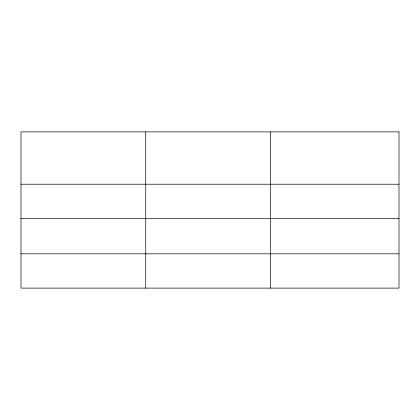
<?xml version="1.0" encoding="UTF-8"?>
<svg xmlns="http://www.w3.org/2000/svg" width="420" height="420" viewBox="0 0 420 420"><rect width="100%" height="100%" fill="white"/><g stroke="black" fill="none" stroke-linecap="round" stroke-linejoin="round"><path stroke-width="0.63" d="M21 184.222L399 184.222M21 218.505L399 218.505M21 253.827L399 253.827M270.48 131.885L270.48 288.115M145.74 131.885L145.74 288.115M399 131.885L21 131.885L21 288.115L399 288.115L399 131.885"/></g></svg>
